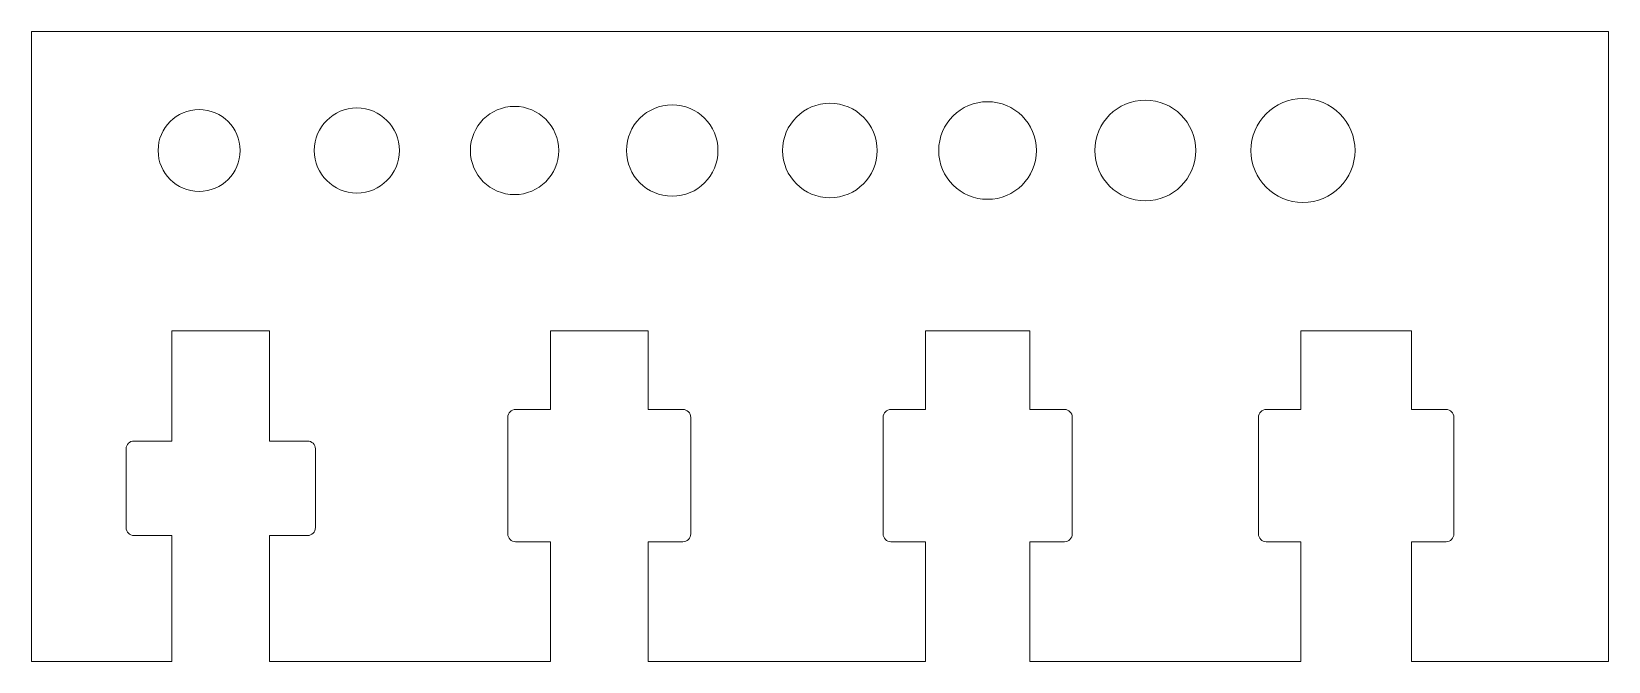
# Model space of a CAD drawing. Header units: millimetres. Extents: x -25 to 25, y -10 to 10.
import ezdxf

# ---------------------------------------------------------------- set-up
doc = ezdxf.new("R2010")
doc.units = ezdxf.units.MM

msp = doc.modelspace()

# ---------------------------------------------------------------- linework, layer by layer
at = {"color": 7, "linetype": 'Continuous', "lineweight": 15}
for p, q in [((25, 10), (-25, 10)), ((-25, 10), (-25, -10)), ((25, -10), (25, 10)), ((-20.55, 0.5), (-20.55, -3)), ((-17.45, 0.5), (-20.55, 0.5)), ((-17.45, -3), (-17.45, 0.5)), ((-8.55, 0.5), (-8.55, -2)), ((-5.45, 0.5), (-8.55, 0.5)), ((-5.45, -2), (-5.45, 0.5)), ((3.35, 0.5), (3.35, -2)), ((6.65, 0.5), (3.35, 0.5)), ((6.65, -2), (6.65, 0.5)), ((15.25, 0.5), (15.25, -2)), ((18.75, 0.5), (15.25, 0.5)), ((18.75, -2), (18.75, 0.5)), ((-8.55, -2), (-9.65, -2)), ((-4.35, -2), (-5.45, -2)), ((3.35, -2), (2.25, -2)), ((7.75, -2), (6.65, -2)), ((15.25, -2), (14.15, -2)), ((19.85, -2), (18.75, -2)), ((-9.9, -2.25), (-9.9, -5.95)), ((-4.1, -5.95), (-4.1, -2.25)), ((2, -2.25), (2, -5.95)), ((8, -5.95), (8, -2.25)), ((13.9, -2.25), (13.9, -5.95)), ((20.1, -5.95), (20.1, -2.25)), ((-20.55, -3), (-21.75, -3)), ((-16.25, -3), (-17.45, -3)), ((-22, -3.25), (-22, -5.75)), ((-16, -5.75), (-16, -3.25)), ((-21.75, -6), (-20.55, -6)), ((-20.55, -6), (-20.55, -10)), ((-17.45, -10), (-17.45, -6)), ((-17.45, -6), (-16.25, -6)), ((-9.65, -6.2), (-8.55, -6.2)), ((-8.55, -6.2), (-8.55, -10)), ((-5.45, -6.2), (-4.35, -6.2)), ((-5.45, -10), (-5.45, -6.2)), ((2.25, -6.2), (3.35, -6.2)), ((3.35, -6.2), (3.35, -10)), ((6.65, -6.2), (7.75, -6.2)), ((6.65, -10), (6.65, -6.2)), ((14.15, -6.2), (15.25, -6.2)), ((15.25, -6.2), (15.25, -10)), ((18.75, -6.2), (19.85, -6.2)), ((18.75, -10), (18.75, -6.2)), ((-25, -10), (-20.55, -10)), ((-17.45, -10), (-8.55, -10)), ((-5.45, -10), (3.35, -10)), ((6.65, -10), (15.25, -10)), ((18.75, -10), (25, -10))]:
    msp.add_line(p, q, dxfattribs=at)
for centre, radius in [((-19.686, 6.222), 1.3), ((-14.686, 6.222), 1.35), ((-9.686, 6.222), 1.4), ((-4.686, 6.222), 1.45), ((0.314, 6.222), 1.5), ((5.314, 6.222), 1.55), ((10.314, 6.222), 1.6), ((15.314, 6.222), 1.65)]:
    msp.add_circle(centre, radius, dxfattribs=at)
for centre, start, end in [((-9.65, -2.25), 90, 180), ((-4.35, -2.25), 0, 90), ((2.25, -2.25), 90, 180), ((14.15, -2.25), 90, 180), ((19.85, -2.25), 0, 90), ((7.75, -2.25), 0, 90), ((-21.75, -3.25), 90, 180), ((-16.25, -3.25), 0, 90), ((-21.75, -5.75), 180, 270), ((-16.25, -5.75), 270, 0), ((-9.65, -5.95), 180, 270), ((-4.35, -5.95), 270, 0), ((2.25, -5.95), 180, 270), ((7.75, -5.95), 270, 0), ((14.15, -5.95), 180, 270), ((19.85, -5.95), 270, 0)]:
    msp.add_arc(centre, 0.25, start, end, dxfattribs=at)

doc.saveas('drawing.dxf')
